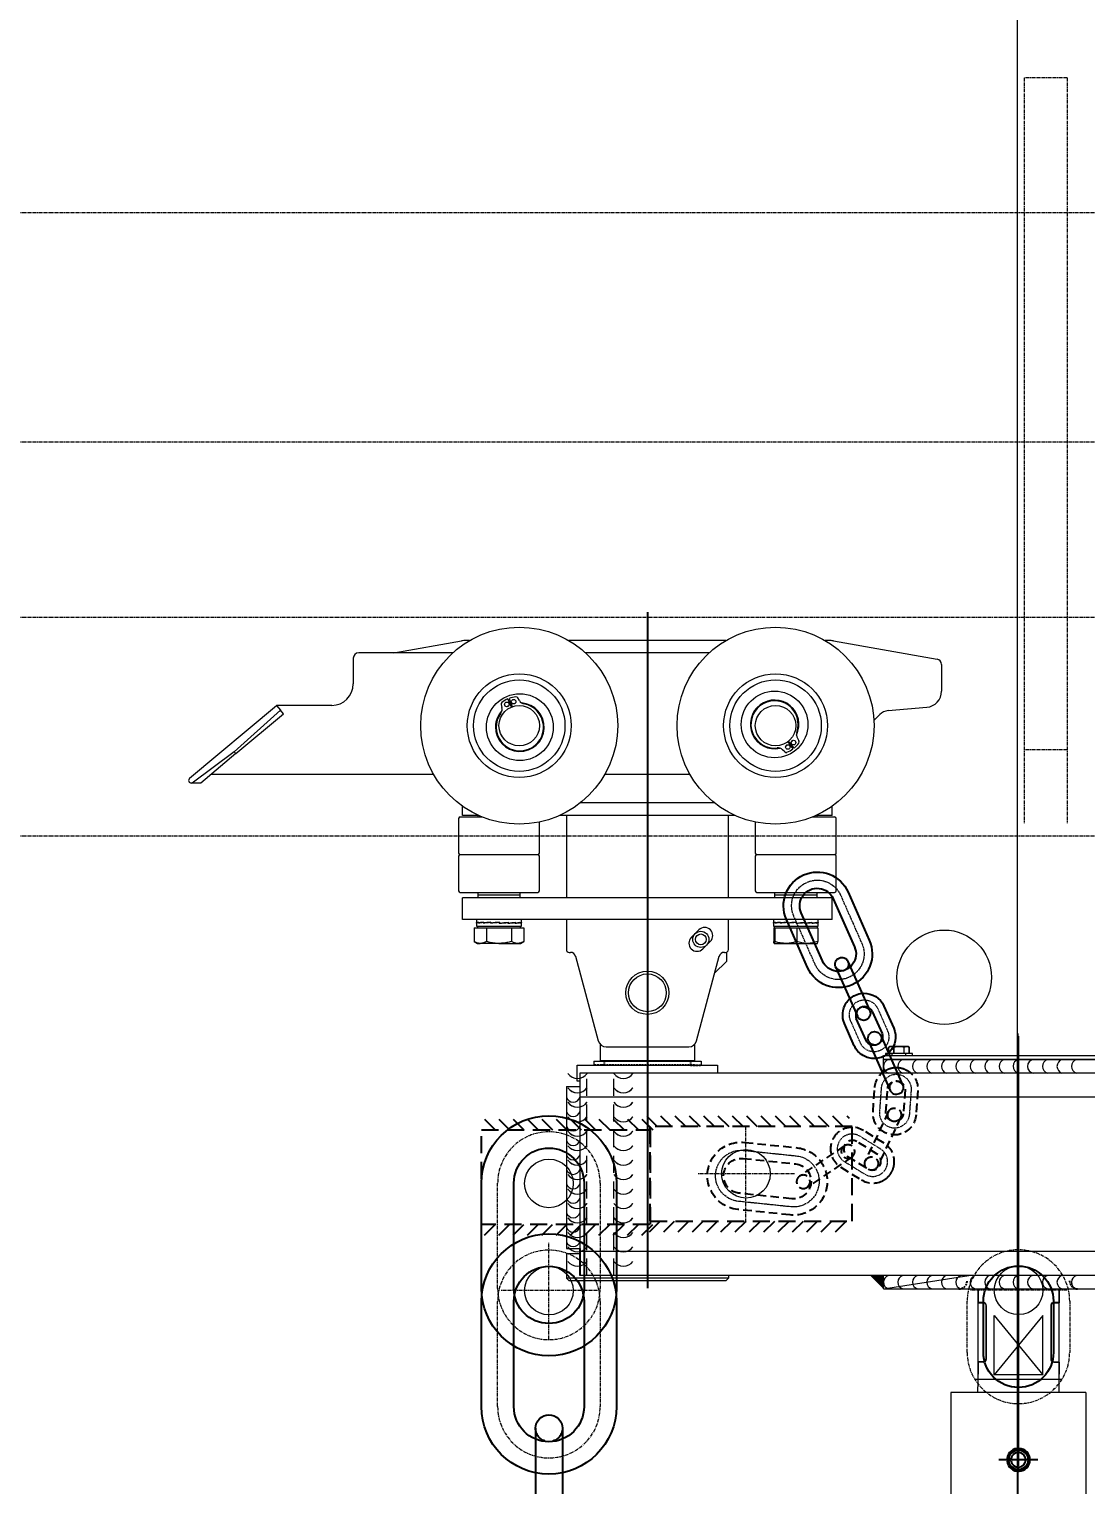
# Model space of a CAD drawing. Header units: inches. Extents: x 702888 to 852715, y 9845 to 271320.
# Drawn here: x 739352 to 739744, y 46331 to 46871 of the extents above; entities that cross this region are included whole.
import ezdxf

# ---------------------------------------------------------------- set-up
doc = ezdxf.new("R2010")
doc.units = ezdxf.units.IN
doc.header["$MEASUREMENT"] = 0
doc.header["$PDMODE"] = 34
for name, pattern in [('CENTER', [2, 1.25, -0.25, 0.25, -0.25]), ('Discontinu', [1, 0.636364, -0.363636]), ('GESTRICHELT2', [9.525, 6.35, -3.175]), ('HIDDEN', [9.525, 6.35, -3.175]), ('MITTE2', [725.805, 483.87, -80.645, 80.645, -80.645])]:
    doc.linetypes.add(name, pattern=pattern)
doc.layers.get('0').update_dxf_attribs({"lineweight": 5})
doc.layers.get('Defpoints').update_dxf_attribs({"lineweight": 5})
for name, color, linetype in [('ATS-MITTE', 1, 'MITTE2'), ('ATS-UNSICHTBAR', 1, 'Discontinu'), ('ATS-VOLLINIE', 7, 'Continuous'), ('hl', 92, 'HIDDEN'), ('PPMODEL1', 7, 'Continuous'), ('sl', 210, 'Continuous'), ('sm', 110, 'Continuous')]:
    doc.layers.add(name, color=color, linetype=linetype)
for name, color, linetype, lineweight in [('chain', 2, 'Continuous', 5), ('cl', 6, 'CENTER', 5), ('DUENN', 1, 'Continuous', 0), ('MITTE', 1, 'MITTE2', 0), ('UNSICHTBAR', 1, 'GESTRICHELT2', 0), ('VOLLINIE', 7, 'Continuous', 0)]:
    doc.layers.add(name, color=color, linetype=linetype, lineweight=lineweight)
doc.styles.add('s', font='simplex.shx', dxfattribs={"width": 0.8})
doc.dimstyles.new('mahesh', dxfattribs={"dimscale": 150, "dimtxt": 3, "dimasz": 2.5, "dimexe": 1, "dimexo": 1, "dimgap": 1, "dimtad": 1, "dimdec": 1, "dimzin": 12, "dimtxsty": 's', "dimcen": 2.5, "dimclrd": 1, "dimclre": 1, "dimclrt": 1, "dimadec": 0, "dimazin": 3, "dimtfac": 1, "dimtdec": 1, "dimtmove": 0, "dimatfit": 3, "dimfxl": 1.25, "dimlwd": 13, "dimlwe": 13, "dimarcsym": 0})

# ---------------------------------------------------------------- blocks, each defined once
blk = doc.blocks.new('*D592')
at = {"layer": 'chain', "color": 1, "lineweight": 13, "transparency": 16777216}
for p, q in [((739718.25, 46430.6), (739718.25, 47370.43)), ((749718.59, 46565.03), (749718.59, 47370.43)), ((749493.59, 47280.43), (739943.25, 47280.43))]:
    blk.add_line(p, q, dxfattribs=at)
at = {"layer": 'chain', "color": 1, "transparency": 16777216}
for points in [[(739943.25, 47317.93), (739943.25, 47242.93), (739718.25, 47280.43)], [(749493.59, 47317.93), (749493.59, 47242.93), (749718.59, 47280.43)]]:
    blk.add_solid(points, dxfattribs=at)
at = {"layer": 'Defpoints', "color": 0, "transparency": 16777216}
for p in [(739718.25, 47280.43), (749718.59, 46475.03, 43802.98), (739718.25, 46340.6, 43802.98)]:
    blk.add_point(p, dxfattribs=at)
at = {"layer": 'chain', "color": 1, "transparency": 16777216, "insert": (744718.42, 47467.93), "char_height": 225, "attachment_point": 5, "style": 's'}
blk.add_mtext('10000', dxfattribs=at)
blk = doc.blocks.new('A$C32147339')
for p, q in [((-5, 5), (-5, -35)), ((5, 5), (5, -35))]:
    blk.add_line(p, q)
for centre, start, end in [((0, 5), 0, 180), ((0, -35), 180, 0)]:
    blk.add_arc(centre, 5, start, end)
at = {"layer": 'hl'}
for centre, start, end in [((0, 5), 180, 0), ((0, -35), 0, 180)]:
    blk.add_arc(centre, 5, start, end, dxfattribs=at)
blk = doc.blocks.new('A$C56791FDC')
for points in [[(25, -52), (25, -13, 1), (-25, -13), (-25, -52, 1)], [(13, -52), (13, -13, 1), (-13, -13), (-13, -52, 1)]]:
    blk.add_lwpolyline(points, format="xyb", close=True)
at = {"layer": 'cl'}
blk.add_lwpolyline([(19, -52), (19, -13, 1), (-19, -13), (-19, -52, 1)], format="xyb", close=True, dxfattribs=at)
blk = doc.blocks.new('A$C0C3E4EC1')
for points in [[(-6, 32.8, 0.305615), (-16, 18), (-16, 0, 0.305615), (-6, -14.8, 0.305615)], [(-5, 33.2, 0.016645), (-6, 32.8)], [(0.1, 34, 0.081144), (-5, 33.2, 0.081144)], [(5, 33.2, 0.078104), (0.1, 34)], [(6, 32.8, 0.016645), (5, 33.2, 0.016645)], [(8.7, 31.4, 0.048173), (6, 32.8, 0.048173)], [(-6.5, 17.9, -0.936997), (6.5, 17.9)], [(16, 0), (16, 18, 0.253707), (8.7, 31.4, 0.253707)], [(-6.5, 0, 0.936997), (6.5, 0)], [(13, -9.3, 0.156804), (16, 0)], [(5.9, -14.9, 0.143757), (13, -9.3, 0.143757)], [(-6, -14.8, 0.016645), (-5, -15.2, 0.016645)], [(-5, -15.2, 0.003283), (-4.8, -15.3)], [(-4.8, -15.3, 0.156898), (5, -15.2, 0.156898)], [(5, -15.2, 0.014928), (5.9, -14.9)]]:
    blk.add_lwpolyline(points, format="xyb")
for points in [[(-6.5, 17.9), (-6.5, 0)], [(6.5, 0), (6.5, 17.9)]]:
    blk.add_lwpolyline(points)
at = {"layer": 'cl', "linetype": 'CENTER', "ltscale": 0.2}
blk.add_lwpolyline([(11, 0), (11, 18, 1), (-11, 18), (-11, 0, 1)], format="xyb", close=True, dxfattribs=at)
blk = doc.blocks.new('A$Cdd7a30c1')
at = {"color": 7, "linetype": 'Continuous', "lineweight": 15}
for p, q in [((48.99, 73), (31.52, 73)), ((38.01, 73), (50.56, 75.21)), ((52.05, 75.25), (50.99, 75.25)), ((99.55, 75.25), (70.49, 75.25)), ((96.49, 73), (73.55, 73)), ((119.05, 75.25), (117.99, 75.25)), ((119.49, 75.21), (138.7, 71.83)), ((30.52, 72), (30.52, 67.25)), ((139.52, 70.84), (139.52, 65.89)), ((0.18, 49.75), (16.27, 63.25)), ((17.02, 62.36), (8.44, 54.68)), ((16.27, 63.25), (17.02, 62.36)), ((26.52, 63.25), (16.27, 63.25)), ((17.56, 61.72), (17.02, 62.36)), ((57.92, 63.41), (58.06, 62.86)), ((58.95, 63.02), (59.36, 63.26)), ((59.81, 62.95), (59.17, 64.45)), ((59.41, 64.54), (59.97, 63.02)), ((59.63, 63.38), (59.81, 63.45)), ((61.31, 64.15), (61.03, 64.65)), ((129.63, 62.28), (136.78, 62.91)), ((8.74, 54.32), (17.56, 61.72)), ((127, 60.47), (128.08, 61.56)), ((112.01, 56.79), (111.68, 56.44)), ((112.81, 57.2), (113.1, 56.7)), ((8.44, 54.68), (0.68, 48.86)), ((8.74, 54.32), (2.24, 48.86)), ((8.74, 54.32), (8.44, 54.68)), ((110.48, 54.63), (110.07, 55.04)), ((111.02, 56.5), (112, 55.2)), ((112.2, 55.36), (111.16, 56.61)), ((111.46, 56.25), (111.3, 56.13)), ((0.68, 48.86), (0.5, 48.86)), ((2.24, 48.86), (0.68, 48.86)), ((4.19, 50.5), (45.4, 50.5)), ((77.15, 50.5), (92.9, 50.5)), ((50.77, 42.85), (50.77, 44.57)), ((72.67, 45.25), (97.37, 45.25)), ((119.27, 42.85), (119.27, 44.57)), ((50.02, 42.3), (50.02, 35.9)), ((50.32, 42.6), (54.38, 42.6)), ((53.8, 42.85), (50.77, 42.85)), ((53.58, 42.85), (53.58, 42.6)), ((65.02, 35.9), (65.02, 41.64)), ((101.3, 42.85), (68.75, 42.85)), ((70.02, 42.85), (70.02, 27.6)), ((100.02, 27.6), (100.02, 42.85)), ((105.02, 41.64), (105.02, 35.9)), ((115.66, 42.6), (119.72, 42.6)), ((119.27, 42.85), (116.25, 42.85)), ((116.47, 42.6), (116.47, 42.85)), ((120.02, 35.9), (120.02, 42.3)), ((50.02, 35.3), (50.02, 28.9)), ((50.32, 35.6), (57.52, 35.6)), ((50.32, 35.6), (59.27, 35.6)), ((57.52, 35.6), (64.72, 35.6)), ((59.27, 35.6), (64.72, 35.6)), ((65.02, 28.9), (65.02, 35.3)), ((105.02, 35.3), (105.02, 28.9)), ((105.32, 35.6), (119.72, 35.6)), ((105.32, 35.6), (111.14, 35.6)), ((111.14, 35.6), (119.72, 35.6)), ((120.02, 28.9), (120.02, 35.3)), ((50.32, 28.6), (57.52, 28.6)), ((50.77, 23.6), (50.77, 27.6)), ((119.27, 27.6), (50.77, 27.6)), ((53.58, 28.6), (53.58, 28.1)), ((53.58, 28.1), (53.58, 27.6)), ((61.47, 28.1), (53.58, 28.1)), ((57.52, 28.6), (64.72, 28.6)), ((61.47, 28.1), (61.47, 28.6)), ((61.47, 27.6), (61.47, 28.1)), ((105.32, 28.6), (119.72, 28.6)), ((108.58, 28.6), (108.58, 28.1)), ((108.58, 28.1), (108.58, 27.6)), ((116.47, 28.1), (108.58, 28.1)), ((116.47, 28.1), (116.47, 28.6)), ((116.47, 27.6), (116.47, 28.1)), ((119.27, 23.6), (119.27, 27.6)), ((119.27, 23.6), (50.77, 23.6)), ((52.9, 22.05), (52.9, 19.51)), ((52.9, 22.05), (54.06, 22.05)), ((53.37, 23.6), (53.37, 23.06)), ((53.37, 23.07), (53.37, 22.97)), ((53.37, 23.02), (53.37, 22.35)), ((53.37, 22.88), (53.37, 23.02)), ((53.37, 23.02), (53.37, 23.02)), ((53.37, 22.97), (53.37, 22.93)), ((53.37, 22.97), (53.37, 22.97)), ((53.41, 22.93), (53.37, 22.93)), ((53.37, 22.35), (61.67, 22.35)), ((53.52, 22.35), (53.52, 22.05)), ((53.71, 22.88), (53.71, 23.02)), ((53.72, 23.02), (53.71, 23.02)), ((53.72, 23.07), (53.72, 22.97)), ((53.72, 22.97), (53.72, 22.93)), ((53.72, 22.97), (53.72, 22.97)), ((53.97, 22.93), (53.72, 22.93)), ((53.94, 22.93), (53.94, 22.93)), ((53.97, 22.93), (53.97, 22.93)), ((54.06, 22.05), (55.21, 22.05)), ((54.65, 23.04), (54.23, 22.97)), ((54.62, 22.88), (54.62, 23.02)), ((54.65, 23.02), (54.62, 23.02)), ((54.65, 23.07), (54.65, 22.97)), ((54.65, 22.97), (54.65, 22.93)), ((54.65, 22.97), (54.65, 22.97)), ((54.84, 22.93), (54.65, 22.93)), ((54.8, 22.93), (54.8, 22.9)), ((56.02, 23.06), (54.84, 22.93)), ((55.21, 22.05), (55.21, 19.51)), ((55.21, 22.05), (57.52, 22.05)), ((55.97, 22.88), (55.97, 23.02)), ((56.02, 23.02), (55.97, 23.02)), ((56.02, 23.07), (56.02, 22.97)), ((56.02, 22.97), (56.02, 22.93)), ((56.02, 22.97), (56.02, 22.97)), ((56.11, 22.93), (56.02, 22.93)), ((56.07, 22.93), (56.07, 22.89)), ((57.6, 23.07), (56.11, 22.93)), ((57.52, 22.05), (59.83, 22.05)), ((57.57, 22.88), (57.57, 23.02)), ((57.57, 22.89), (59.05, 23.02)), ((57.57, 22.97), (57.6, 22.97)), ((57.6, 23.07), (57.61, 23.07)), ((57.6, 22.97), (57.6, 23.07)), ((57.6, 22.93), (57.6, 22.97)), ((57.6, 22.97), (57.61, 22.97)), ((57.6, 22.93), (57.61, 22.93)), ((57.61, 23.07), (57.61, 22.97)), ((57.61, 22.97), (57.61, 22.93)), ((57.61, 22.97), (57.61, 22.97)), ((59.05, 23.02), (59.15, 23.02)), ((59.09, 23.02), (59.09, 23.06)), ((59.15, 22.88), (59.15, 23.02)), ((59.15, 22.9), (60.3, 23.02)), ((59.15, 22.97), (59.19, 22.97)), ((59.15, 22.93), (59.19, 22.93)), ((59.19, 23.07), (59.19, 22.97)), ((59.19, 22.97), (59.19, 22.93)), ((59.19, 22.97), (59.19, 22.97)), ((59.83, 22.05), (59.83, 19.51)), ((59.83, 22.05), (60.99, 22.05)), ((60.3, 23.02), (60.49, 23.02)), ((60.34, 23.02), (60.34, 23.05)), ((60.49, 22.88), (60.49, 23.02)), ((60.49, 22.97), (60.52, 22.97)), ((60.49, 22.92), (60.75, 22.96)), ((60.49, 22.93), (60.52, 22.93)), ((60.52, 23.07), (60.52, 22.97)), ((60.52, 22.97), (60.52, 22.93)), ((60.52, 22.97), (60.52, 22.97)), ((60.99, 22.05), (62.14, 22.05)), ((61.14, 23.02), (61.37, 23.02)), ((61.16, 23.02), (61.16, 23.02)), ((61.37, 22.88), (61.37, 23.02)), ((61.37, 22.97), (61.39, 22.97)), ((61.37, 22.93), (61.39, 22.93)), ((61.39, 23.07), (61.39, 22.97)), ((61.39, 22.97), (61.39, 22.93)), ((61.39, 22.97), (61.39, 22.97)), ((61.52, 22.05), (61.52, 22.35)), ((61.65, 23.02), (61.67, 23.02)), ((61.67, 23.06), (61.67, 23.6)), ((61.67, 23.06), (61.67, 23.02)), ((61.67, 22.35), (61.67, 23.02)), ((62.14, 22.05), (62.14, 19.51)), ((70.02, 23.6), (70.02, 18)), ((94.57, 21.67), (93.15, 20.25)), ((100.02, 18), (100.02, 23.6)), ((108.37, 23.6), (108.37, 23.06)), ((108.37, 23.07), (108.37, 22.97)), ((108.37, 23.02), (108.37, 22.35)), ((108.37, 22.88), (108.37, 23.02)), ((108.37, 23.02), (108.37, 23.02)), ((108.37, 22.97), (108.37, 22.93)), ((108.37, 22.97), (108.37, 22.97)), ((108.41, 22.93), (108.37, 22.93)), ((108.37, 22.35), (116.67, 22.35)), ((108.44, 22.05), (108.44, 19.51)), ((108.44, 22.05), (108.53, 22.05)), ((108.52, 22.35), (108.52, 22.05)), ((108.53, 22.05), (108.62, 22.05)), ((108.62, 22.05), (108.62, 19.51)), ((108.62, 22.05), (110.66, 22.05)), ((108.71, 22.88), (108.71, 23.02)), ((108.72, 23.02), (108.71, 23.02)), ((108.72, 23.07), (108.72, 22.97)), ((108.72, 22.97), (108.72, 22.93)), ((108.72, 22.97), (108.72, 22.97)), ((108.97, 22.93), (108.72, 22.93)), ((108.94, 22.93), (108.94, 22.93)), ((108.97, 22.93), (108.97, 22.93)), ((109.65, 23.04), (109.23, 22.97)), ((109.62, 22.88), (109.62, 23.02)), ((109.65, 23.02), (109.62, 23.02)), ((109.65, 23.07), (109.65, 22.97)), ((109.65, 22.97), (109.65, 22.93)), ((109.65, 22.97), (109.65, 22.97)), ((109.84, 22.93), (109.65, 22.93)), ((109.8, 22.93), (109.8, 22.9)), ((111.02, 23.06), (109.84, 22.93)), ((110.66, 22.05), (112.7, 22.05)), ((110.97, 22.88), (110.97, 23.02)), ((111.02, 23.02), (110.97, 23.02)), ((111.02, 23.07), (111.02, 22.97)), ((111.02, 22.97), (111.02, 22.93)), ((111.02, 22.97), (111.02, 22.97)), ((111.11, 22.93), (111.02, 22.93)), ((111.07, 22.93), (111.07, 22.89)), ((112.6, 23.07), (111.11, 22.93)), ((112.57, 22.88), (112.57, 23.02)), ((112.57, 22.89), (114.05, 23.02)), ((112.57, 22.97), (112.6, 22.97)), ((112.6, 23.07), (112.61, 23.07)), ((112.6, 22.97), (112.6, 23.07)), ((112.6, 22.93), (112.6, 22.97)), ((112.6, 22.97), (112.61, 22.97)), ((112.6, 22.93), (112.61, 22.93)), ((112.61, 23.07), (112.61, 22.97)), ((112.61, 22.97), (112.61, 22.93)), ((112.61, 22.97), (112.61, 22.97)), ((112.7, 22.05), (112.7, 19.51)), ((112.7, 22.05), (114.66, 22.05)), ((114.05, 23.02), (114.15, 23.02)), ((114.09, 23.02), (114.09, 23.06)), ((114.15, 22.88), (114.15, 23.02)), ((114.15, 22.9), (115.3, 23.02)), ((114.15, 22.97), (114.19, 22.97)), ((114.15, 22.93), (114.19, 22.93)), ((114.19, 23.07), (114.19, 22.97)), ((114.19, 22.97), (114.19, 22.93)), ((114.19, 22.97), (114.19, 22.97)), ((114.66, 22.05), (116.61, 22.05)), ((115.3, 23.02), (115.49, 23.02)), ((115.34, 23.02), (115.34, 23.05)), ((115.49, 22.88), (115.49, 23.02)), ((115.49, 22.97), (115.52, 22.97)), ((115.49, 22.92), (115.75, 22.96)), ((115.49, 22.93), (115.52, 22.93)), ((115.52, 23.07), (115.52, 22.97)), ((115.52, 22.97), (115.52, 22.93)), ((115.52, 22.97), (115.52, 22.97)), ((116.14, 23.02), (116.37, 23.02)), ((116.16, 23.02), (116.16, 23.02)), ((116.37, 22.88), (116.37, 23.02)), ((116.37, 22.97), (116.39, 22.97)), ((116.37, 22.93), (116.39, 22.93)), ((116.39, 23.07), (116.39, 22.97)), ((116.39, 22.97), (116.39, 22.93)), ((116.39, 22.97), (116.39, 22.97)), ((116.52, 22.05), (116.52, 22.35)), ((116.61, 22.05), (116.61, 19.51)), ((116.65, 23.02), (116.67, 23.02)), ((116.67, 23.06), (116.67, 23.6)), ((116.67, 23.06), (116.67, 23.02)), ((116.67, 22.35), (116.67, 23.02)), ((52.9, 19.51), (53.52, 19.15)), ((53.52, 19.15), (54.06, 19.15)), ((57.52, 19.15), (54.06, 19.15)), ((57.52, 19.15), (60.99, 19.15)), ((60.99, 19.15), (61.52, 19.15)), ((61.52, 19.15), (62.14, 19.51)), ((95.28, 18.13), (96.69, 19.55)), ((108.53, 19.15), (110.66, 19.15)), ((110.66, 19.15), (114.66, 19.15)), ((114.66, 19.15), (116.52, 19.15)), ((70.52, 17.5), (70.76, 17.5)), ((71.72, 16.76), (75.91, 1.11)), ((94.13, 1.11), (98.32, 16.76)), ((99.29, 17.5), (99.52, 17.5)), ((99.7, 17.53), (99.7, 15.83)), ((99.7, 15.83), (97.48, 13.62)), ((77.36, 0), (92.68, 0))]:
    blk.add_line(p, q, dxfattribs=at)
at = {"color": 7, "linetype": 'Continuous', "lineweight": 15, "flags": 128}
for points in [[(60.09, 63.54), (60.21, 63.58), (60.55, 63.66)], [(111.06, 55.96), (110.98, 55.91), (110.65, 55.72)]]:
    blk.add_lwpolyline(points, dxfattribs=at)
at = {"color": 7, "linetype": 'Continuous', "lineweight": 15}
for centre, radius in [((61.27, 59.5), 18.25), ((108.77, 59.5), 18.25), ((61.27, 59.5), 9.62), ((61.27, 59.5), 8.47), ((108.77, 59.5), 9.62), ((108.77, 59.5), 8.48), ((61.38, 59.22), 6.18), ((108.59, 59.73), 6.18), ((61.27, 59.5), 3.75), ((58.98, 63.44), 0.425), ((60.23, 63.94), 0.425), ((108.77, 59.5), 3.75), ((112.1, 56.37), 0.425), ((111.04, 55.54), 0.425), ((94.92, 19.9), 1.5), ((94.92, 19.9), 1), ((85.02, 10), 4), ((85.02, 10), 3.5)]:
    blk.add_circle(centre, radius, dxfattribs=at)
for centre, radius, start, end in [((31.52, 72), 1, 90, 180), ((50.99, 72.75), 2.5, 90, 100), ((119.05, 72.75), 2.5, 80, 90), ((138.52, 70.84), 1, 0, 80), ((26.52, 67.25), 4, 270, 0), ((61.27, 59.5), 5.38, 96.5909, 110.3342), ((60.7, 64.47), 0.375, 29.1668, 96.5909), ((136.52, 65.89), 3, 275, 0), ((61.38, 59.22), 4.51, 178.8812, 86.0598), ((61.38, 59.22), 4.51, 137.2737, 178.8812), ((61.38, 59.22), 4.38, 143.725, 79.6085), ((56.85, 62.55), 1.25, 323.725, 14.1668), ((58.28, 63.51), 0.375, 126.7426, 194.1668), ((61.27, 59.5), 5.38, 112.9993, 126.7426), ((62.4, 64.76), 1.25, 209.1668, 259.6085), ((108.59, 59.73), 4.51, 126.6427, 282.624), ((108.59, 59.73), 4.38, 340.2892, 276.1727), ((108.59, 59.73), 4.51, 334.1116, 126.6427), ((129.85, 59.79), 2.5, 95, 135), ((113.88, 57.84), 1.25, 160.2892, 210.731), ((112.78, 56.51), 0.375, 323.3068, 30.731), ((109.19, 54.14), 1.25, 45.731, 96.1727), ((110.74, 54.9), 0.375, 225.731, 293.1551), ((108.77, 59.5), 5.37, 293.1551, 306.8984), ((108.77, 59.5), 5.38, 309.5635, 323.3068), ((0.5, 49.36), 0.5, 130, 270), ((50.32, 42.3), 0.3, 90, 180), ((119.72, 42.3), 0.3, 0, 90), ((50.32, 35.9), 0.3, 180, 270), ((50.32, 35.3), 0.3, 90, 180), ((64.72, 35.9), 0.3, 270, 0), ((64.72, 35.3), 0.3, 0, 90), ((105.32, 35.9), 0.3, 180, 270), ((105.32, 35.3), 0.3, 90, 180), ((119.72, 35.9), 0.3, 270, 0), ((119.72, 35.3), 0.3, 0, 90), ((50.32, 28.9), 0.3, 180, 270), ((64.72, 28.9), 0.3, 270, 0), ((105.32, 28.9), 0.3, 180, 270), ((119.72, 28.9), 0.3, 270, 0), ((95.63, 20.61), 1.5, 315, 135), ((94.22, 19.19), 1.5, 135, 315), ((70.52, 18), 0.5, 180, 270), ((70.76, 16.5), 1, 15, 90), ((99.29, 16.5), 1, 90, 165), ((99.52, 18), 0.5, 270, 0), ((77.36, 1.5), 1.5, 195, 270), ((92.68, 1.5), 1.5, 270, 345)]:
    blk.add_arc(centre, radius, start, end, dxfattribs=at)
for centre, major_axis, ratio, start_param, end_param in [((57.52, 23), (4.15, 0.08), 0.085599, 2.726204, 3.118837), ((57.52, 23), (4.15, -0.07), 0.085957, 3.121853, 3.164135), ((57.52, 22.95), (4.15, 0.08), 0.085599, 2.737006, 3.129705), ((57.52, 22.95), (4.15, 0.21), 0.072061, 2.34228, 2.734979), ((57.52, 23), (4.15, 0.21), 0.072061, 2.331478, 2.724111), ((57.52, 22.95), (4.15, 0.3), 0.047596, 1.949662, 2.342362), ((57.52, 23), (4.15, 0.3), 0.047596, 1.93886, 2.331493), ((57.52, 22.95), (4.15, 0.36), 0.016061, 1.559076, 1.951775), ((57.52, 23), (4.15, 0.36), 0.016061, 1.548274, 1.940907), ((57.52, 22.95), (4.15, 0.36), 0.017824, 4.721201, 5.1139), ((57.52, 23), (4.15, 0.36), 0.017824, 4.73207, 5.124703), ((57.52, 22.95), (4.15, 0.3), 0.049099, 5.111872, 5.504571), ((57.52, 23), (4.15, 0.3), 0.049099, 5.12274, 5.515373), ((57.52, 22.95), (4.15, 0.2), 0.073075, 5.504611, 5.89731), ((57.52, 23), (4.15, 0.2), 0.073075, 5.515479, 5.908112), ((57.52, 22.95), (4.15, 0.07), 0.085957, 5.899424, 6.292123), ((57.52, 23), (4.15, 0.07), 0.085957, 5.910293, 6.281784), ((112.52, 23), (4.15, 0.08), 0.085599, 2.726204, 3.118837), ((112.52, 23), (4.15, -0.07), 0.085957, 3.121853, 3.164135), ((112.52, 22.95), (4.15, 0.08), 0.085599, 2.737006, 3.129705), ((112.52, 22.95), (4.15, 0.21), 0.072061, 2.34228, 2.734979), ((112.52, 23), (4.15, 0.21), 0.072061, 2.331478, 2.724111), ((112.52, 22.95), (4.15, 0.3), 0.047596, 1.949662, 2.342362), ((112.52, 23), (4.15, 0.3), 0.047596, 1.93886, 2.331493), ((112.52, 22.95), (4.15, 0.36), 0.016061, 1.559076, 1.951775), ((112.52, 23), (4.15, 0.36), 0.016061, 1.548274, 1.940907), ((112.52, 22.95), (4.15, 0.36), 0.017824, 4.721201, 5.1139), ((112.52, 23), (4.15, 0.36), 0.017824, 4.73207, 5.124703), ((112.52, 22.95), (4.15, 0.3), 0.049099, 5.111872, 5.504571), ((112.52, 23), (4.15, 0.3), 0.049099, 5.12274, 5.515373), ((112.52, 22.95), (4.15, 0.2), 0.073075, 5.504611, 5.89731), ((112.52, 23), (4.15, 0.2), 0.073075, 5.515479, 5.908112), ((112.52, 22.95), (4.15, 0.07), 0.085957, 5.899424, 6.292123), ((112.52, 23), (4.15, 0.07), 0.085957, 5.910293, 6.281784)]:
    blk.add_ellipse(centre, major_axis=major_axis, ratio=ratio, start_param=start_param, end_param=end_param, dxfattribs=at)
for points, knots in [([(54.06, 19.15), (54.03, 19.15), (53.82, 19.15), (53.43, 19.23), (53.08, 19.41), (52.9, 19.51)], [0, 0, 0, 0, 0.070086, 0.530782, 1, 1, 1, 1]), ([(55.21, 19.51), (55.03, 19.41), (54.65, 19.21), (54.26, 19.17), (54.06, 19.15)], [0, 0, 0, 0, 0.495458, 1, 1, 1, 1]), ([(57.52, 19.15), (57.36, 19.15), (56.88, 19.16), (56.11, 19.27), (55.51, 19.43), (55.21, 19.51)], [0, 0, 0, 0, 0.2141446, 0.6047164, 1, 1, 1, 1]), ([(59.83, 19.51), (59.69, 19.47), (59.25, 19.35), (58.48, 19.19), (57.84, 19.16), (57.52, 19.15)], [0, 0, 0, 0, 0.188412, 0.591415, 1, 1, 1, 1]), ([(60.99, 19.15), (60.96, 19.15), (60.75, 19.15), (60.36, 19.23), (60.01, 19.41), (59.83, 19.51)], [0, 0, 0, 0, 0.070086, 0.530782, 1, 1, 1, 1]), ([(62.14, 19.51), (61.95, 19.41), (61.58, 19.21), (61.18, 19.17), (60.99, 19.15)], [0, 0, 0, 0, 0.495458, 1, 1, 1, 1]), ([(108.53, 19.15), (108.52, 19.15), (108.51, 19.15), (108.48, 19.23), (108.45, 19.41), (108.44, 19.51)], [0, 0, 0, 0, 0.070086, 0.530782, 1, 1, 1, 1]), ([(108.62, 19.51), (108.6, 19.41), (108.57, 19.21), (108.54, 19.17), (108.53, 19.15)], [0, 0, 0, 0, 0.495458, 1, 1, 1, 1]), ([(110.66, 19.15), (110.38, 19.16), (109.82, 19.19), (109.14, 19.34), (108.74, 19.47), (108.62, 19.51)], [0, 0, 0, 0, 0.402608, 0.811588, 1, 1, 1, 1]), ([(112.7, 19.51), (112.44, 19.43), (111.92, 19.27), (111.23, 19.16), (110.81, 19.15), (110.66, 19.15)], [0, 0, 0, 0, 0.390953, 0.785855, 1, 1, 1, 1]), ([(114.66, 19.15), (114.61, 19.15), (114.26, 19.15), (113.6, 19.23), (113, 19.41), (112.7, 19.51)], [0, 0, 0, 0, 0.070086, 0.530782, 1, 1, 1, 1]), ([(116.61, 19.51), (116.29, 19.41), (115.65, 19.21), (114.99, 19.17), (114.66, 19.15)], [0, 0, 0, 0, 0.495458, 1, 1, 1, 1]), ([(116.52, 19.15), (116.52, 19.15), (116.54, 19.15), (116.57, 19.23), (116.6, 19.41), (116.61, 19.51)], [0, 0, 0, 0, 0.070086, 0.530782, 1, 1, 1, 1])]:
    blk.add_open_spline(points, degree=3, knots=knots, dxfattribs=at)
blk = doc.blocks.new('A$C58a53e60')
blk.add_hatch(color=256).paths.add_polyline_path([(257.54, 0.51), (252.55, 5.5), (257.54, 5.5)])
at = {"layer": 'sl'}
h = blk.add_hatch(dxfattribs=at)
h.set_pattern_fill('ANSI31', color=256, scale=30, style=0)
h.set_pattern_definition([(315, (-374584.3584, -85934.207), (-2.65165043, -2.65165043), [])])
h.paths.add_polyline_path([(244.81, 64.71), (244.81, 60.71), (169.81, 60.71), (169.81, 64.71)])
h = blk.add_hatch(dxfattribs=at)
h.set_pattern_fill('ANSI31', color=256, scale=30, style=0)
h.set_pattern_definition([(45, (-374584.3584, -84938.7146), (-2.65165043, 2.65165043), [])])
h.paths.add_polyline_path([(244.81, 21.66), (244.81, 25.66), (169.81, 25.66), (169.81, 21.66)])
for p, q in [((259.9, 90.36, 29355.5), (259.5, 90.13, 29355.5)), ((259.5, 87.8, 29355.5), (259.5, 90.13, 29355.5)), ((267.1, 87.8, 29355.5), (259.5, 87.8, 29355.5)), ((266.7, 90.36, 29355.5), (259.9, 90.36, 29355.5)), ((261.4, 87.8, 29355.5), (261.4, 90.13, 29355.5)), ((265.2, 87.8, 29355.5), (265.2, 90.13, 29355.5)), ((266.7, 90.36, 29355.5), (267.1, 90.13, 29355.5)), ((267.1, 87.8, 29355.5), (267.1, 90.13, 29355.5)), ((470.05, 80.5, 29355.5), (145.05, 80.5, 29355.5)), ((145.05, 80.5, 29355.5), (145.05, 15.5, 29355.5)), ((140.05, 75.5, 29355.5), (140.05, 15.5, 29355.5)), ((140.05, 75.5, 29355.5), (140.05, 15.5, 29355.5)), ((140.05, 75.5, 29355.5), (145.05, 75.5, 29355.5)), ((470.05, 71.61, 29355.5), (145.05, 71.61, 29355.5)), ((140.05, 15.5, 29355.5), (145.05, 15.5, 29355.5)), ((140.05, 13.55, 29355.5), (140.05, 4.55, 29355.5)), ((145.05, 13.55, 29355.5), (140.05, 13.55, 29355.5)), ((470.05, 14.39, 29355.5), (145.05, 14.39, 29355.5)), ((470.05, 5.5, 29355.5), (145.05, 5.5, 29355.5)), ((200.05, 5.5, 29355.5), (200.05, 4.55, 29355.5)), ((257.54, 0.51, 29355.5), (289.19, 5.5, 58710.99)), ((257.55, 0.5, 29355.5), (257.55, 5.5, 29355.5)), ((141.05, 3.55, 29355.5), (140.05, 4.55, 29355.5)), ((200.05, 4.55, 29355.5), (140.05, 4.55, 29355.5)), ((199.05, 3.55, 29355.5), (141.05, 3.55, 29355.5)), ((200.05, 4.55, 29355.5), (199.05, 3.55, 29355.5)), ((257.54, 0.51, 29355.5), (357.55, 0.51, 29355.5))]:
    blk.add_line(p, q)
at = {"elevation": 29355.5}
blk.add_lwpolyline([(257.55, 85.5), (257.55, 87), (357.55, 87), (357.55, 85.5)], close=True, dxfattribs=at)
for points in [[(145.05, 77.45), (144.05, 77.45), (144.05, 83.45)], [(144.05, 83.45), (144.05, 83.45), (145.05, 83.45), (196.05, 83.45), (196.05, 83.45)], [(196.05, 83.45), (196.05, 80.45)], [(257.55, 80.5), (257.55, 85.5), (357.55, 85.5), (357.55, 80.5)]]:
    blk.add_lwpolyline(points, dxfattribs=at)
blk.add_circle((206.56, 43.18, 29355.5), 9)
for centre, radius, start, end in [((260.45, 88.29, 29355.5), 2.07, 62.6734, 117.3266), ((263.3, 82.43, 29355.5), 7.93, 76.1397, 103.8603), ((266.15, 88.29, 29355.5), 2.07, 62.6734, 117.3266), ((260.17, 83, 29355.5), 2.62, 107.3698, 252.6302), ((265.52, 83, 29355.5), 2.62, 107.3698, 252.6302), ((270.88, 83, 29355.5), 2.62, 107.3698, 252.6302), ((276.24, 83, 29355.5), 2.62, 107.3698, 252.6302), ((281.6, 83, 29355.5), 2.62, 107.3698, 252.6302), ((286.96, 83, 29355.5), 2.62, 107.3698, 252.6302), ((292.31, 83, 29355.5), 2.62, 107.3698, 252.6302), ((297.67, 83, 29355.5), 2.62, 107.3698, 252.6302), ((303.03, 83, 29355.5), 2.62, 107.3698, 252.6302), ((308.11, 82.99, 29355.5), 2.56, 101.3334, 257.3083), ((313.45, 83, 29355.5), 2.55, 101.0938, 258.9062), ((319.1, 83, 29355.5), 2.62, 107.3698, 252.6302), ((324.46, 83, 29355.5), 2.62, 107.3698, 252.6302), ((329.82, 83, 29355.5), 2.62, 107.3698, 252.6302), ((260.17, 3, 29355.5), 2.62, 107.3698, 252.6302), ((265.52, 3, 29355.5), 2.62, 107.3698, 252.6302), ((270.88, 3, 29355.5), 2.62, 107.3698, 252.6302), ((276.24, 3, 29355.5), 2.62, 107.3698, 252.6302), ((281.6, 3, 29355.5), 2.62, 107.3698, 252.6302), ((286.96, 3, 29355.5), 2.62, 107.3698, 252.6302), ((292.31, 3, 29355.5), 2.62, 107.3698, 252.6302), ((297.67, 3, 29355.5), 2.62, 107.3698, 252.6302), ((303.03, 3, 29355.5), 2.62, 107.3698, 252.6302), ((308.11, 2.99, 29355.5), 2.56, 101.3334, 257.3083), ((313.45, 3, 29355.5), 2.55, 101.0938, 258.9062), ((319.1, 3, 29355.5), 2.62, 107.3698, 252.6302), ((324.46, 3, 29355.5), 2.62, 107.3698, 252.6302), ((329.82, 3, 29355.5), 2.62, 107.3698, 252.6302)]:
    blk.add_arc(centre, radius, start, end)
at = {"layer": 'ATS-MITTE', "ltscale": 2}
blk.add_line((170.05, 251.31, 29355.5), (170.05, 0.78, 29355.5), dxfattribs=at)
at = {"layer": 'ATS-UNSICHTBAR'}
for p, q in [((150.15, 83.5, 29355.5), (150.15, 83.45, 29355.5)), ((154.05, 83.45, 29355.5), (150.15, 83.45, 29355.5)), ((187.55, 83.45, 29355.5), (152.55, 83.45, 29355.5)), ((154.05, 85.05, 29355.5), (154.05, 83.45, 29355.5)), ((186.05, 85.05, 29355.5), (186.05, 83.45, 29355.5)), ((186.05, 83.45, 29355.5), (189.95, 83.45, 29355.5)), ((189.95, 83.5, 29355.5), (189.95, 83.45, 29355.5))]:
    blk.add_line(p, q, dxfattribs=at)
for centre, start, end in [((285.51, 3.5, 29355.5), 270, 0), ((329.51, 3.5, 29355.5), 180, 270.0161)]:
    blk.add_arc(centre, 3, start, end, dxfattribs=at)
at = {"layer": 'ATS-VOLLINIE'}
blk.add_line((145.05, 15.5, 29355.5), (145.05, 5.5, 29355.5), dxfattribs=at)
at = {"layer": 'chain', "color": 1}
blk.add_circle((280.05, 116, 29355.5), 17.52, dxfattribs=at)
at = {"layer": 'cl'}
for p, q in [((206.56, 25.18, 29355.5), (206.56, 61.18, 29355.5)), ((224.56, 43.18, 29355.5), (188.56, 43.18, 29355.5)), ((325.55, 0, 16313.88), (289.55, 0, 16313.88))]:
    blk.add_line(p, q, dxfattribs=at)
at = {"layer": 'DUENN'}
for centre in [(142.55, 72.39, 29355.5), (142.55, 67.04, 29355.5), (142.55, 61.68, 29355.5), (142.55, 56.32, 29355.5), (142.55, 50.96, 29355.5), (142.55, 45.6, 29355.5), (142.55, 40.25, 29355.5), (142.55, 34.89, 29355.5), (142.55, 29.53, 29355.5), (142.55, 24.17, 29355.5), (142.55, 18.81, 29355.5)]:
    blk.add_arc(centre, 2.62, 197.3698, 342.6302, dxfattribs=at)
at = {"layer": 'hl'}
for p, q in [((245.98, 60.68, 29355.5), (170.98, 60.68, 29355.5)), ((170.98, 60.68, 29355.5), (170.98, 25.68, 29355.5)), ((245.98, 25.68, 29355.5), (245.98, 60.68, 29355.5)), ((170.98, 25.68, 29355.5), (245.98, 25.68, 29355.5))]:
    blk.add_line(p, q, dxfattribs=at)
at = {"layer": 'MITTE'}
blk.add_line((170.05, 247.58, 29355.5), (170.05, 121.24, 29355.5), dxfattribs=at)
blk.add_line((170.05, 247.58, 29355.5), (170.05, 121.24, 29355.5), dxfattribs=at)
at = {"layer": 'UNSICHTBAR'}
for p, q in [((260.8, 87, 29355.5), (260.8, 87.8, 29355.5)), ((265.8, 87, 29355.5), (265.8, 87.8, 29355.5))]:
    blk.add_line(p, q, dxfattribs=at)
at = {"layer": 'VOLLINIE'}
for p, q in [((152.55, 91.18, 29355.5), (152.55, 85.05, 29355.5)), ((187.55, 91.18, 29355.5), (187.55, 85.05, 29355.5)), ((150.15, 84.95, 29355.5), (150.15, 83.5, 29355.5)), ((150.15, 84.95, 29355.5), (154.05, 84.95, 29355.5)), ((187.55, 85.05, 29355.5), (152.55, 85.05, 29355.5)), ((154.05, 84.95, 29355.5), (189.95, 84.95, 29355.5)), ((189.95, 84.95, 29355.5), (189.95, 83.5, 29355.5))]:
    blk.add_line(p, q, dxfattribs=at)
at = {"layer": 'VOLLINIE', "elevation": 29355.5}
blk.add_lwpolyline([(268.3, 87), (268.3, 87.8), (258.3, 87.8), (258.3, 87)], close=True, dxfattribs=at)
at = {"xscale": 2, "yscale": 2, "zscale": 2}
blk.add_blockref('A$Cdd7a30c1', (0, 90.25, 29355.5), dxfattribs=at)
at = {"layer": 'hl'}
for name, p, xscale, yscale, zscale, rotation in [('A$C0C3E4EC1', (261.64, 65.6, 29355.5), -0.5000000000011703, 0.5000000000011703, 0.5000000000011703, 355.8116061920188), ('A$C32147339', (260.53, 62.8, 29355.5), -0.4999999999928998, 0.4999999999928998, 0.4999999999928998, 334.7691055414286), ('A$C0C3E4EC1', (245.9, 52.41, 29355.5), 0.5000000000011702, 0.5000000000011702, 0.5000000000011702, 238.4786206986353), ('A$C56791FDC', (230.66, 39.71, 29355.5), -0.5000000000033725, 0.5000000000033725, 0.5000000000033725, 264.0467017468969), ('A$C32147339', (242.32, 50.03, 29355.5), 0.4999999999928999, 0.4999999999928999, 0.4999999999928999, 304.0286769745528)]:
    blk.add_blockref(name, p, dxfattribs=dict(at, xscale=xscale, yscale=yscale, zscale=zscale, rotation=rotation))
at = {"layer": 'sl', "xscale": -0.5000000000018439, "yscale": 0.5000000000018439, "zscale": 0.5000000000018439, "rotation": 23.80620649978767}
for name, p in [('A$C56791FDC', (230.36, 148.45, 29355.5)), ('A$C32147339', (243.1, 118.56, 29355.5)), ('A$C0C3E4EC1', (254.04, 93.87, 29355.5)), ('A$C32147339', (255.27, 91.09, 29355.5))]:
    blk.add_blockref(name, p, dxfattribs=at)

msp = doc.modelspace()

# ---------------------------------------------------------------- hatches: boundary and pattern name
at = {"layer": 'sl'}
h = msp.add_hatch(dxfattribs=at)
h.set_pattern_fill('ANSI31', color=256, scale=30, style=0)
h.set_pattern_definition([(315, (733644.2005, 45947.6118), (-2.6516504, -2.6516504), [])])
h.paths.add_polyline_path([(739519.59, 46466.882), (739519.59, 46462.882), (739583.262, 46462.882), (739583.262, 46466.882)])
h = msp.add_hatch(dxfattribs=at)
h.set_pattern_fill('ANSI31', color=256, scale=30, style=0)
h.set_pattern_definition([(45, (733644.2005, 46943.104), (-2.6516504, 2.6516504), [])])
h.paths.add_polyline_path([(739519.59, 46423.834), (739519.59, 46427.834), (739583.262, 46427.834), (739583.262, 46423.834)])

# ---------------------------------------------------------------- linework, layer by layer
for p, q in [((739670.996, 46493.668, 29355.497), (739670.596, 46493.437, 29355.497)), ((739670.596, 46491.108, 29355.497), (739670.596, 46493.437, 29355.497)), ((739677.796, 46493.668, 29355.497), (739670.996, 46493.668, 29355.497)), ((739672.496, 46491.108, 29355.497), (739672.496, 46493.437, 29355.497)), ((739676.296, 46491.108, 29355.497), (739676.296, 46493.437, 29355.497)), ((739677.796, 46493.668, 29355.497), (739678.196, 46493.437, 29355.497)), ((739678.196, 46491.108, 29355.497), (739678.196, 46493.437, 29355.497)), ((739703.607, 46403.917, 29355.497), (739703.607, 46398.917, 29355.497)), ((739703.686, 46403.808, 29355.497), (739703.686, 46398.808, 29355.497)), ((739733.607, 46403.917, 29355.497), (739733.607, 46398.917, 29355.497)), ((739733.686, 46403.808, 29355.497), (739733.686, 46398.808, 29355.497)), ((739703.59, 46399.105, 29355.497), (739703.59, 46367.597, 29355.497)), ((739705.607, 46398.917, 29355.497), (739703.607, 46398.917, 29355.497)), ((739703.686, 46398.808, 29355.497), (739705.686, 46398.808, 29355.497)), ((739706.55, 46397.917, 29355.497), (739706.55, 46377.917, 29355.497)), ((739706.686, 46397.808, 29355.497), (739706.686, 46377.808, 29355.497)), ((739730.55, 46397.917, 29355.497), (739730.55, 46377.917, 29355.497)), ((739730.686, 46397.808, 29355.497), (739730.686, 46377.808, 29355.497)), ((739733.607, 46398.917, 29355.497), (739731.607, 46398.917, 29355.497)), ((739731.686, 46398.808, 29355.497), (739733.686, 46398.808, 29355.497)), ((739733.59, 46399.105, 29355.497), (739733.59, 46367.597, 29355.497)), ((739709.59, 46372.105, 29355.497), (739709.59, 46394.105, 29355.497)), ((739727.59, 46394.105, 29355.497), (739709.59, 46372.105, 29355.497)), ((739709.59, 46394.105, 29355.497), (739727.59, 46372.105, 29355.497)), ((739727.59, 46372.105, 29355.497), (739727.59, 46394.105, 29355.497)), ((739703.55, 46376.917, 29355.497), (739703.55, 46370.408, 29355.497)), ((739705.55, 46376.917, 29355.497), (739703.55, 46376.917, 29355.497)), ((739703.686, 46376.808, 29355.497), (739703.686, 46372.299, 29355.497)), ((739705.686, 46376.808, 29355.497), (739703.686, 46376.808, 29355.497)), ((739731.55, 46376.917, 29355.497), (739733.55, 46376.917, 29355.497)), ((739731.686, 46376.808, 29355.497), (739733.686, 46376.808, 29355.497)), ((739733.55, 46376.917, 29355.497), (739733.55, 46370.408, 29355.497)), ((739733.686, 46376.808, 29355.497), (739733.686, 46372.299, 29355.497)), ((739734.74, 46370.408, 29355.497), (739702.44, 46370.408, 29355.497)), ((739727.59, 46372.105, 29355.497), (739709.59, 46372.105, 29355.497)), ((739743.592, 46365.597, 29355.497), (739693.592, 46365.597, 29355.497)), ((739693.592, 46365.597, 29355.497), (739693.592, 46307.9, 29355.497)), ((739703.59, 46365.597, 29355.497), (739703.59, 46367.597, 29355.497)), ((739733.59, 46367.597, 29355.497), (739733.59, 46365.597, 29355.497)), ((739743.592, 46365.597, 29355.497), (739743.592, 46307.9, 29355.497))]:
    msp.add_line(p, q)
for centre, radius in [((739544.59, 46443.022, 29355.497), 9), ((739544.59, 46403.308, 29355.497), 9), ((739718.646, 46403.417, 16313.876), 9), ((739718.59, 46340.597, 29355.497), 4), ((739718.59, 46340.597, 29355.497), 3.5)]:
    msp.add_circle(centre, radius)
for centre, radius, start, end in [((739671.546, 46491.599, 29355.497), 2.069, 62.67344, 117.32656), ((739674.396, 46485.737, 29355.497), 7.931, 76.13968, 103.86032), ((739677.246, 46491.599, 29355.497), 2.069, 62.67344, 117.32656), ((739705.607, 46397.917, 29355.497), 1, 0, 90), ((739705.686, 46397.808, 29355.497), 1, 0, 90), ((739731.607, 46397.917, 29355.497), 1, 90, 180), ((739731.686, 46397.808, 29355.497), 1, 90, 180), ((739705.55, 46377.917, 29355.497), 1, 270, 0), ((739705.686, 46377.808, 29355.497), 1, 270, 0), ((739731.55, 46377.917, 29355.497), 1, 180, 270), ((739731.686, 46377.808, 29355.497), 1, 180, 270)]:
    msp.add_arc(centre, radius, start, end)
at = {"layer": 'ATS-MITTE', "ltscale": 2}
for p, q in [((739718.246, 46498.562, 29355.497), (739718.246, 45960.071, 29355.497)), ((739718.59, 46338.391, 29355.497), (739718.59, 46497.572, 29355.497)), ((739718.646, 46343.103, 29355.497), (739718.646, 46497.282, 29355.497))]:
    msp.add_line(p, q, dxfattribs=at)
at = {"layer": 'ATS-MITTE'}
msp.add_line((739725.83, 46340.597, 29355.497), (739711.349, 46340.597, 29355.497), dxfattribs=at)
at = {"layer": 'cl'}
for p, q in [((739720.669, 46852.742, 58710.994), (739720.669, 46576.572, 29355.497)), ((739736.669, 46852.742, 58710.994), (739720.669, 46852.742, 58710.994)), ((739736.669, 46852.742, 58710.994), (739736.669, 46576.572, 29355.497)), ((750736.669, 46802.742, 58710.994), (738720.669, 46802.742, 58710.994)), ((750736.669, 46717.742, 58710.994), (738720.669, 46717.742, 58710.994)), ((750736.669, 46652.742, 58710.994), (738720.669, 46652.742, 58710.994)), ((739736.669, 46603.651, 14908.011), (739720.669, 46603.651, 14908.011)), ((750736.669, 46571.717, 58710.994), (738720.669, 46571.717, 58710.994)), ((739544.59, 46385.308, 29355.497), (739544.59, 46421.308, 29355.497)), ((739718.59, 46385.417, 16313.876), (739718.59, 46421.417, 16313.876)), ((739562.59, 46403.308, 29355.497), (739526.59, 46403.308, 29355.497))]:
    msp.add_line(p, q, dxfattribs=at)
for points, elevation in [([(739525.59, 46404.132), (739525.59, 46443.132, -1), (739563.59, 46443.132), (739563.59, 46404.132, -1)], 29355.497), ([(739525.59, 46360.308), (739525.59, 46399.308, -1), (739563.59, 46399.308), (739563.59, 46360.308, -1)], 29355.497), ([(739699.59, 46380.417), (739699.59, 46399.417, -1), (739737.59, 46399.417), (739737.59, 46380.417, -1)], 45669.373)]:
    msp.add_lwpolyline(points, format="xyb", close=True, dxfattribs=dict(at, elevation=elevation))
at = {"layer": 'DUENN'}
for centre in [(739555.172, 46486.291, 29355.497), (739555.172, 46486.291, 29355.497), (739572.182, 46486.291, 29355.497), (739572.182, 46486.291, 29355.497), (739555.13, 46480.933, 29355.497), (739555.172, 46480.933, 29355.497), (739572.165, 46480.933, 29355.497), (739572.182, 46480.933, 29355.497), (739555.13, 46475.575, 29355.497), (739555.172, 46475.575, 29355.497), (739572.165, 46475.575, 29355.497), (739572.182, 46475.575, 29355.497), (739555.13, 46470.217, 29355.497), (739555.172, 46470.217, 29355.497), (739572.165, 46470.217, 29355.497), (739572.182, 46470.217, 29355.497), (739555.13, 46464.859, 29355.497), (739555.172, 46464.859, 29355.497), (739572.165, 46464.859, 29355.497), (739572.182, 46464.859, 29355.497), (739555.13, 46459.501, 29355.497), (739555.172, 46459.501, 29355.497), (739572.165, 46459.501, 29355.497), (739572.182, 46459.501, 29355.497), (739555.13, 46454.143, 29355.497), (739555.172, 46454.143, 29355.497), (739572.165, 46454.143, 29355.497), (739572.182, 46454.143, 29355.497), (739555.13, 46448.785, 29355.497), (739555.172, 46448.785, 29355.497), (739572.165, 46448.785, 29355.497), (739572.182, 46448.785, 29355.497), (739555.13, 46443.427, 29355.497), (739555.172, 46443.427, 29355.497), (739572.165, 46443.427, 29355.497), (739572.182, 46443.427, 29355.497), (739555.13, 46438.069, 29355.497), (739555.172, 46438.069, 29355.497), (739572.165, 46438.069, 29355.497), (739572.182, 46438.069, 29355.497), (739555.13, 46432.711, 29355.497), (739555.172, 46432.711, 29355.497), (739572.165, 46432.711, 29355.497), (739572.182, 46432.711, 29355.497), (739555.172, 46427.353, 29355.497), (739572.182, 46427.353, 29355.497), (739555.172, 46421.995, 29355.497), (739572.182, 46421.995, 29355.497), (739555.172, 46416.637, 29355.497), (739572.182, 46416.637, 29355.497)]:
    msp.add_arc(centre, 4.32, 215.07766, 324.92234, dxfattribs=at)
at = {"layer": 'hl'}
for p, q in [((739519.59, 46462.858, 29355.497), (739582.09, 46462.858, 29355.497)), ((739519.59, 46425.632, 29355.497), (739519.59, 46460.632, 29355.497)), ((739582.09, 46462.858, 29355.497), (739582.09, 46427.858, 29355.497)), ((739582.09, 46427.858, 29355.497), (739519.59, 46427.858, 29355.497))]:
    msp.add_line(p, q, dxfattribs=at)
at = {"layer": 'PPMODEL1', "color": 7, "linetype": 'Continuous'}
for p, q in [((739715.86, 46340.932, 29355.497), (739714.371, 46341.115, 29355.497)), ((739715.86, 46340.262, 29355.497), (739714.371, 46340.079, 29355.497))]:
    msp.add_line(p, q, dxfattribs=at)
for radius in [4.25, 3.75, 2.75]:
    msp.add_arc((739718.59, 46340.597, 29355.497), radius, 187, 173, dxfattribs=at)
at = {"layer": 'sm'}
for points, elevation in [([(739519.59, 46404.132), (739519.59, 46443.132, -1), (739569.59, 46443.132), (739569.59, 46404.132, -1)], 29355.497), ([(739531.59, 46404.132), (739531.59, 46443.132, -1), (739557.59, 46443.132), (739557.59, 46404.132, -1)], 29355.497), ([(739519.59, 46360.308), (739519.59, 46399.308, -1), (739569.59, 46399.308), (739569.59, 46360.308, -1)], 29355.497), ([(739531.59, 46360.308), (739531.59, 46399.308, -1), (739557.59, 46399.308), (739557.59, 46360.308, -1)], 29355.497), ([(739705.59, 46380.417), (739705.59, 46399.417, -1), (739731.59, 46399.417), (739731.59, 46380.417, -1)], 45669.373)]:
    msp.add_lwpolyline(points, format="xyb", close=True, dxfattribs=dict(at, elevation=elevation))
at = {"layer": 'UNSICHTBAR'}
for p, q in [((739558.646, 46408.808, 29355.497), (739558.646, 46483.808, 29355.497)), ((739558.646, 46408.808, 29355.497), (739558.646, 46483.808, 29355.497)), ((739558.646, 46408.808, 29355.497), (739558.646, 46483.808, 29355.497)), ((739558.646, 46408.808, 29355.497), (739558.646, 46483.808, 29355.497)), ((739558.665, 46408.808, 29355.497), (739558.665, 46483.808, 29355.497)), ((739558.665, 46408.808, 29355.497), (739558.665, 46483.808, 29355.497)), ((739568.646, 46408.808, 29355.497), (739568.646, 46483.808, 29355.497)), ((739568.646, 46408.808, 29355.497), (739568.646, 46483.808, 29355.497)), ((739568.665, 46408.808, 29355.497), (739568.665, 46483.808, 29355.497)), ((739568.665, 46408.808, 29355.497), (739568.665, 46483.808, 29355.497))]:
    msp.add_line(p, q, dxfattribs=at)

# ---------------------------------------------------------------- block references
at = {"layer": 'chain', "color": 1}
msp.add_blockref('A$C58a53e60', (739411.044, 46403.417), dxfattribs=at)
at = {"layer": 'sm', "xscale": -1}
msp.add_blockref('A$C32147339', (739544.59, 46347.308, 29355.497), dxfattribs=at)

# ---------------------------------------------------------------- dimensions: what is measured, and where the dimension line sits
at = {"layer": 'chain', "color": 1}
dim = msp.add_linear_dim(base=(739718.246, 47280.431, -14447.486), p1=(749718.59, 46475.028, 29355.497), p2=(739718.246, 46340.597, 29355.497), dimstyle='mahesh', override={"dimtxt": 1.5, "dimasz": 1.5, "dimexe": 0.6, "dimexo": 0.6, "dimgap": 0.5, "dimdec": 0, "dimfxl": 0.35}, dxfattribs=at)
dim.commit()
dim.dimension.update_dxf_attribs({"geometry": '*D592', "text_midpoint": (744718.418, 47467.931, -14447.486)})

doc.saveas('drawing.dxf')
